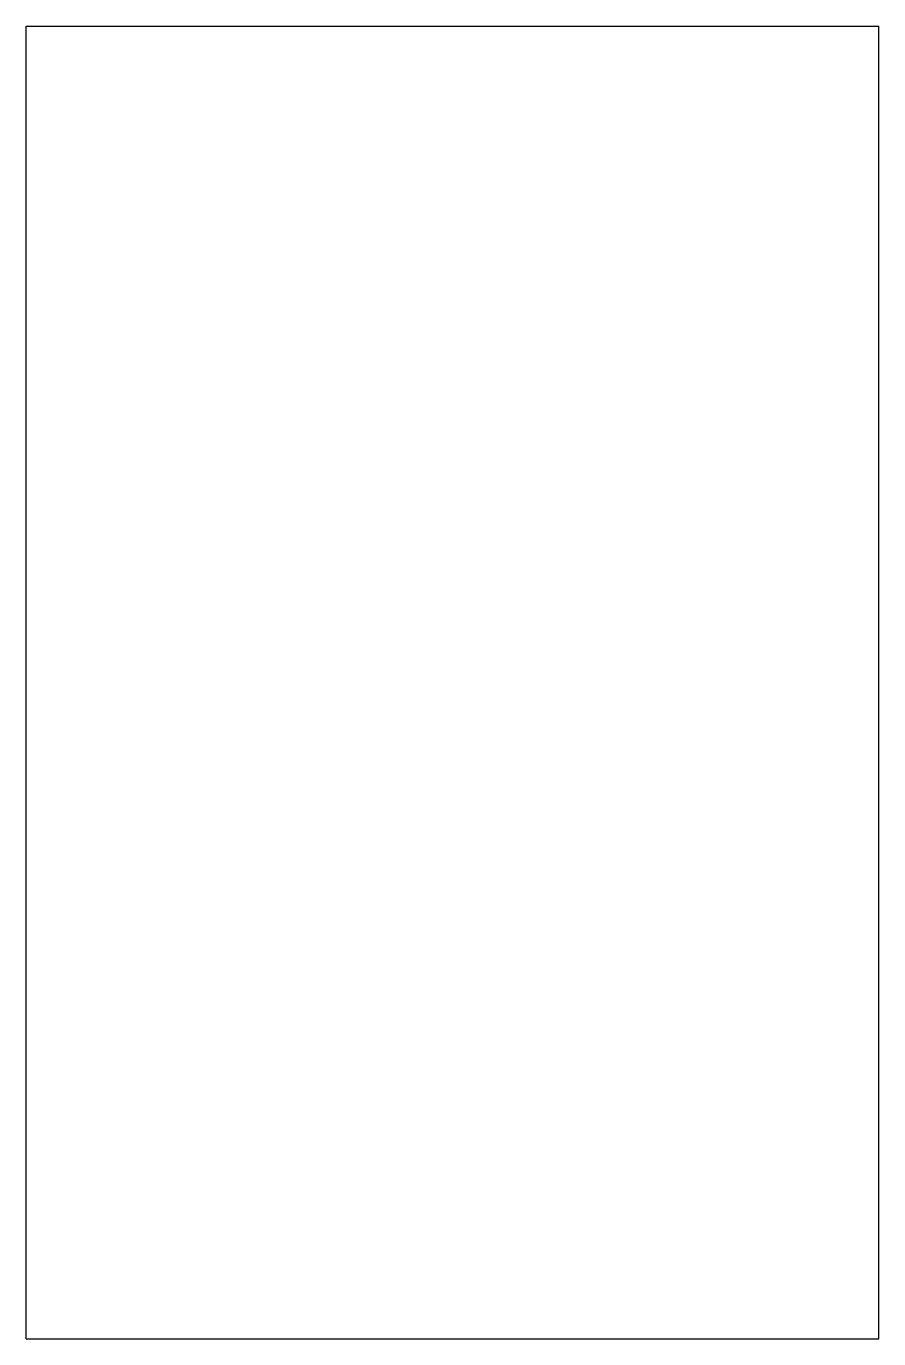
# Model space of a CAD drawing. Extents: x 0 to 13, y -20 to 0.
import ezdxf

# ---------------------------------------------------------------- set-up
doc = ezdxf.new("R2010")
doc.units = 0
doc.layers.add('MODELSKETCH_VISIBLE', color=7, linetype='CONTINUOUS')

msp = doc.modelspace()

# ---------------------------------------------------------------- linework, layer by layer
at = {"layer": 'MODELSKETCH_VISIBLE'}
for p, q in [((0, 0), (13, 0)), ((0, -20), (0, 0)), ((13, -20), (13, 0)), ((0, -20), (13, -20))]:
    msp.add_line(p, q, dxfattribs=at)

doc.saveas('drawing.dxf')
